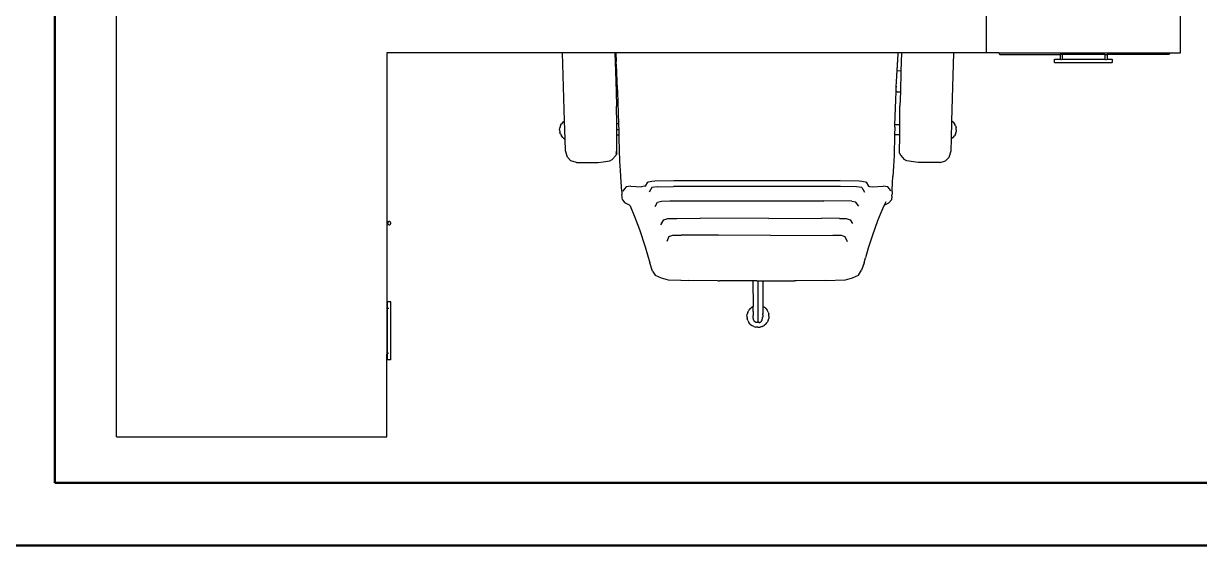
# Model space of a CAD drawing. Header units: millimetres. Extents: x -9564 to 100156, y -26854 to 24346.
# Drawn here: x 63207 to 65086, y -3952 to -3119 of the extents above; entities that cross this region are included whole.
import ezdxf

# ---------------------------------------------------------------- set-up
doc = ezdxf.new("R2010")
doc.units = ezdxf.units.MM
doc.header["$LTSCALE"] = 100
doc.layers.add('Muebles', color=112, linetype='Continuous')
doc.layers.add('Paredes', color=7, linetype='Continuous', lineweight=50)

msp = doc.modelspace()

# ---------------------------------------------------------------- linework, layer by layer
at = {"layer": 'Muebles'}
for p, q in [((63355.729, -3779.114), (63355.729, -2500.862)), ((64745.29, -3165.899), (64745.29, -2500.862)), ((65055.568, -3165.899), (65055.568, -2500.862)), ((64068.3, -3165.899), (63787.571, -3165.899)), ((63787.571, -3165.899), (63787.571, -3435.601)), ((64071.327, -3274.118), (64068.3, -3165.899)), ((64151.88, -3165.899), (64068.3, -3165.899)), ((64151.88, -3165.899), (64152.767, -3194.891)), ((64153.236, -3165.899), (64151.88, -3165.899)), ((64153.236, -3165.899), (64153.914, -3179.373)), ((64603.08, -3165.899), (64153.236, -3165.899)), ((64602.269, -3202.259), (64604.103, -3167.576)), ((64602.727, -3194.449), (64604.103, -3167.576)), ((64604.192, -3165.899), (64603.08, -3165.899)), ((64604.103, -3167.576), (64604.192, -3165.899)), ((64609.74, -3165.899), (64604.192, -3165.899)), ((64609.74, -3165.899), (64608.854, -3194.891)), ((64693.321, -3165.899), (64609.74, -3165.899)), ((64690.272, -3274.905), (64693.321, -3165.899)), ((64745.29, -3165.899), (64693.321, -3165.899)), ((64765.342, -3165.899), (64745.29, -3165.899)), ((64765.342, -3165.899), (64765.431, -3166.57)), ((64765.342, -3165.899), (65038.234, -3165.899)), ((64765.431, -3166.57), (64765.692, -3167.194)), ((64765.692, -3167.194), (64766.107, -3167.731)), ((64766.107, -3167.731), (64766.648, -3168.143)), ((64766.648, -3168.143), (64767.278, -3168.402)), ((64767.278, -3168.402), (64767.954, -3168.49)), ((64767.954, -3168.49), (64862.959, -3168.49)), ((64862.959, -3168.402), (64862.959, -3168.49)), ((64862.959, -3168.49), (64862.959, -3175.952)), ((64866.413, -3168.49), (64862.959, -3168.49)), ((64866.413, -3168.402), (64866.413, -3168.49)), ((64934.582, -3168.49), (64866.413, -3168.49)), ((64866.413, -3168.49), (64866.413, -3175.952)), ((64934.582, -3168.402), (64934.582, -3168.49)), ((64934.582, -3168.49), (64934.582, -3175.952)), ((64934.582, -3168.49), (64938.037, -3168.49)), ((64938.037, -3168.402), (64938.037, -3168.49)), ((65035.642, -3168.49), (64938.037, -3168.49)), ((64938.037, -3168.49), (64938.037, -3175.952)), ((65036.313, -3168.402), (65035.642, -3168.49)), ((65036.938, -3168.143), (65036.313, -3168.402)), ((65037.475, -3167.731), (65036.938, -3168.143)), ((65037.886, -3167.194), (65037.475, -3167.731)), ((65038.145, -3166.57), (65037.886, -3167.194)), ((65038.234, -3165.899), (65038.145, -3166.57)), ((65038.234, -3165.899), (65055.568, -3165.899)), ((64154.74, -3194.74), (64153.914, -3179.373)), ((64854.007, -3175.952), (64862.959, -3175.952)), ((64854.007, -3181.134), (64854.007, -3175.952)), ((64854.007, -3181.134), (64946.421, -3181.134)), ((64862.959, -3175.952), (64862.959, -3176.299)), ((64865.348, -3176.877), (64864.024, -3176.877)), ((64866.182, -3175.952), (64866.413, -3175.952)), ((64866.413, -3175.952), (64866.413, -3176.299)), ((64866.413, -3175.952), (64934.582, -3175.952)), ((64934.582, -3175.952), (64934.582, -3176.299)), ((64934.582, -3175.952), (64934.641, -3175.952)), ((64936.971, -3176.877), (64935.648, -3176.877)), ((64937.978, -3175.952), (64938.037, -3175.952)), ((64938.037, -3175.952), (64946.421, -3175.952)), ((64938.037, -3175.952), (64938.037, -3176.299)), ((64946.421, -3175.952), (64946.421, -3181.134)), ((64152.767, -3194.891), (64154.74, -3194.74)), ((64152.767, -3194.891), (64153.775, -3227.848)), ((64155.69, -3213.292), (64154.74, -3194.74)), ((64601.393, -3220.222), (64602.727, -3194.449)), ((64603.373, -3194.47), (64602.727, -3194.449)), ((64608.854, -3194.891), (64603.373, -3194.47)), ((64608.854, -3194.891), (64607.845, -3227.848)), ((64156.259, -3227.794), (64153.775, -3227.848)), ((64153.775, -3227.848), (64154.473, -3250.658)), ((64156.259, -3227.794), (64155.69, -3213.292)), ((64158.261, -3278.885), (64156.259, -3227.794)), ((64599.195, -3280.481), (64601.047, -3227.669)), ((64601.047, -3227.669), (64601.092, -3226.379)), ((64602.498, -3227.733), (64601.047, -3227.669)), ((64601.092, -3226.379), (64601.393, -3220.222)), ((64601.978, -3220.146), (64601.393, -3220.222)), ((64602.498, -3227.733), (64607.845, -3227.848)), ((64607.845, -3227.848), (64607.148, -3250.658)), ((64154.675, -3278.949), (64154.473, -3250.658)), ((64606.935, -3280.529), (64607.148, -3250.658)), ((64063.467, -3288.741), (64063.807, -3285.317)), ((64064.803, -3282.023), (64063.807, -3285.317)), ((64064.803, -3282.023), (64066.428, -3278.99)), ((64068.608, -3276.328), (64066.428, -3278.99)), ((64068.608, -3276.328), (64071.27, -3274.148)), ((64071.327, -3274.118), (64071.27, -3274.148)), ((64072.157, -3303.809), (64071.327, -3274.118)), ((64158.261, -3278.885), (64154.675, -3278.949)), ((64154.744, -3288.656), (64154.675, -3278.949)), ((64158.323, -3280.491), (64158.261, -3278.885)), ((64158.422, -3288.595), (64158.323, -3280.491)), ((64599.066, -3284.159), (64598.746, -3296.92)), ((64599.066, -3284.159), (64599.195, -3280.481)), ((64606.935, -3280.529), (64599.195, -3280.481)), ((64606.818, -3296.871), (64606.935, -3280.529)), ((64689.482, -3303.141), (64690.272, -3274.905)), ((64691.959, -3276.287), (64690.272, -3274.905)), ((64691.959, -3276.287), (64694.139, -3278.949)), ((64695.764, -3281.982), (64694.139, -3278.949)), ((64695.764, -3281.982), (64696.76, -3285.275)), ((64697.1, -3288.699), (64696.76, -3285.275)), ((64063.467, -3288.741), (64063.807, -3292.165)), ((64064.803, -3295.458), (64063.807, -3292.165)), ((64064.803, -3295.458), (64066.428, -3298.491)), ((64068.608, -3301.153), (64066.428, -3298.491)), ((64068.608, -3301.153), (64071.27, -3303.333)), ((64072.157, -3303.809), (64071.27, -3303.333)), ((64072.668, -3322.087), (64072.157, -3303.809)), ((64158.422, -3288.595), (64154.744, -3288.656)), ((64154.802, -3296.877), (64154.744, -3288.656)), ((64154.802, -3296.877), (64158.523, -3296.9)), ((64155.01, -3325.992), (64154.802, -3296.877)), ((64158.523, -3296.9), (64158.422, -3288.595)), ((64158.593, -3302.685), (64158.523, -3296.9)), ((64159.947, -3338.758), (64158.593, -3302.685)), ((64598.746, -3296.92), (64597.929, -3329.503)), ((64606.818, -3296.871), (64598.746, -3296.92)), ((64606.61, -3325.992), (64606.818, -3296.871)), ((64688.952, -3322.087), (64689.482, -3303.141)), ((64691.959, -3301.112), (64689.482, -3303.141)), ((64691.959, -3301.112), (64694.139, -3298.45)), ((64695.764, -3295.417), (64694.139, -3298.45)), ((64695.764, -3295.417), (64696.76, -3292.123)), ((64697.1, -3288.699), (64696.76, -3292.123)), ((64076.062, -3332.166), (64072.668, -3322.087)), ((64153.684, -3326.489), (64154.871, -3320.911)), ((64685.559, -3332.166), (64688.952, -3322.087)), ((64076.062, -3332.166), (64081.482, -3337.928)), ((64090.232, -3341.073), (64081.482, -3337.928)), ((64090.232, -3341.073), (64125.15, -3341.012)), ((64125.15, -3341.012), (64132.974, -3339.787)), ((64132.974, -3339.787), (64143.543, -3338.065)), ((64143.543, -3338.065), (64147.505, -3335.915)), ((64153.128, -3329.607), (64147.505, -3335.915)), ((64155.01, -3325.992), (64153.128, -3329.607)), ((64160.866, -3353.564), (64159.947, -3338.758)), ((64597.929, -3329.503), (64596.862, -3346.835)), ((64606.61, -3325.992), (64608.493, -3329.607)), ((64608.493, -3329.607), (64614.115, -3335.915)), ((64618.077, -3338.065), (64614.115, -3335.915)), ((64628.646, -3339.787), (64618.077, -3338.065)), ((64636.471, -3341.012), (64628.646, -3339.787)), ((64671.389, -3341.073), (64636.471, -3341.012)), ((64671.389, -3341.073), (64680.139, -3337.928)), ((64685.559, -3332.166), (64680.139, -3337.928)), ((64161.822, -3372.454), (64160.866, -3353.564)), ((64596.862, -3346.835), (64595.898, -3363.087)), ((64162.632, -3386.504), (64161.822, -3372.454)), ((64169.587, -3379.679), (64167.139, -3382.975)), ((64177.033, -3378.59), (64169.587, -3379.679)), ((64177.033, -3378.59), (64177.055, -3378.591)), ((64177.055, -3378.591), (64194.565, -3379.626)), ((64199.175, -3378.887), (64194.565, -3379.626)), ((64200.57, -3378.664), (64199.175, -3378.887)), ((64200.57, -3378.664), (64204.284, -3372.188)), ((64204.284, -3372.188), (64204.325, -3372.117)), ((64204.325, -3372.117), (64205.595, -3371.872)), ((64205.595, -3371.872), (64210.958, -3370.841)), ((64210.856, -3381.011), (64206.779, -3388.249)), ((64219.805, -3379.612), (64210.856, -3381.011)), ((64210.958, -3370.841), (64215.587, -3369.951)), ((64215.587, -3369.951), (64245.837, -3369.847)), ((64219.805, -3379.612), (64245.399, -3379.12)), ((64512.011, -3379.12), (64245.399, -3379.12)), ((64245.837, -3369.847), (64511.574, -3369.847)), ((64511.574, -3369.847), (64541.824, -3369.951)), ((64537.606, -3379.612), (64512.011, -3379.12)), ((64546.554, -3381.011), (64537.606, -3379.612)), ((64541.824, -3369.951), (64546.452, -3370.841)), ((64546.452, -3370.841), (64551.821, -3371.874)), ((64546.554, -3381.011), (64550.631, -3388.248)), ((64551.821, -3371.874), (64553.086, -3372.117)), ((64553.086, -3372.117), (64553.127, -3372.188)), ((64553.127, -3372.188), (64556.84, -3378.664)), ((64556.84, -3378.664), (64558.441, -3378.92)), ((64558.441, -3378.92), (64562.845, -3379.626)), ((64562.845, -3379.626), (64580.377, -3378.59)), ((64587.823, -3379.679), (64580.377, -3378.59)), ((64590.274, -3382.976), (64587.823, -3379.679)), ((64594.995, -3383.925), (64595.898, -3363.087)), ((64162.632, -3386.504), (64162.928, -3392.041)), ((64163.93, -3400.212), (64162.928, -3392.041)), ((64163.93, -3400.212), (64167.944, -3405.374)), ((64167.081, -3383.054), (64164.569, -3386.785)), ((64167.139, -3382.975), (64166.9, -3383.022)), ((64167.139, -3382.975), (64167.081, -3383.054)), ((64593.48, -3400.213), (64589.466, -3405.374)), ((64590.329, -3383.051), (64590.274, -3382.976)), ((64592.841, -3386.785), (64590.329, -3383.051)), ((64594.225, -3394.732), (64593.48, -3400.213)), ((64594.225, -3394.732), (64594.395, -3392.341)), ((64594.607, -3391.445), (64594.395, -3392.341)), ((64594.766, -3387.137), (64594.607, -3391.445)), ((64594.766, -3387.137), (64594.995, -3383.925)), ((64175.356, -3408.82), (64167.944, -3405.374)), ((64176.047, -3410.222), (64175.356, -3408.82)), ((64176.047, -3410.222), (64183.345, -3427.135)), ((64215.943, -3411.311), (64219.945, -3404.431)), ((64219.945, -3404.431), (64226.123, -3402.453)), ((64226.123, -3402.453), (64239.699, -3402.053)), ((64239.699, -3402.053), (64485.533, -3402.036)), ((64530.431, -3402.599), (64485.533, -3402.036)), ((64530.431, -3402.599), (64536.374, -3403.73)), ((64541.332, -3410.845), (64536.374, -3403.73)), ((64581.364, -3410.222), (64576.533, -3421.136)), ((64582.055, -3408.819), (64581.364, -3410.222)), ((64584.53, -3403.798), (64582.055, -3408.819)), ((64582.055, -3408.819), (64589.466, -3405.374)), ((63787.571, -3435.601), (63789.678, -3435.601)), ((63787.571, -3435.601), (63787.571, -3439.056)), ((63788.842, -3437.038), (63788.754, -3437.709)), ((63788.754, -3437.709), (63788.842, -3438.379)), ((63789.101, -3436.413), (63788.842, -3437.038)), ((63789.512, -3435.876), (63789.101, -3436.413)), ((63789.678, -3435.749), (63789.512, -3435.876)), ((63790.049, -3435.465), (63789.678, -3435.749)), ((63789.678, -3435.601), (63789.678, -3435.749)), ((63790.674, -3435.206), (63790.049, -3435.465)), ((63791.345, -3435.118), (63790.674, -3435.206)), ((63792.015, -3435.206), (63791.345, -3435.118)), ((63792.64, -3435.465), (63792.015, -3435.206)), ((63793.177, -3435.876), (63792.64, -3435.465)), ((63793.588, -3436.413), (63793.177, -3435.876)), ((63793.847, -3437.038), (63793.588, -3436.413)), ((63793.936, -3437.709), (63793.847, -3437.038)), ((63793.847, -3438.379), (63793.936, -3437.709)), ((64183.345, -3427.135), (64190.97, -3448.065)), ((64226.194, -3438.522), (64229.821, -3432.673)), ((64229.821, -3432.673), (64236.116, -3430.414)), ((64236.116, -3430.414), (64250.519, -3430.036)), ((64250.519, -3430.036), (64288.007, -3429.946)), ((64397.863, -3430.048), (64288.007, -3429.946)), ((64397.863, -3430.048), (64481.754, -3429.903)), ((64510.358, -3430.042), (64481.754, -3429.903)), ((64510.358, -3430.042), (64521.295, -3430.414)), ((64521.295, -3430.414), (64527.589, -3432.673)), ((64527.589, -3432.673), (64531.216, -3438.523)), ((64571.518, -3433.753), (64562.982, -3458.239)), ((64576.533, -3421.136), (64571.518, -3433.753)), ((63787.571, -3439.056), (63789.14, -3439.056)), ((63787.571, -3439.056), (63787.571, -3571.91)), ((63788.842, -3438.379), (63789.101, -3439.004)), ((63789.101, -3439.004), (63789.14, -3439.056)), ((63789.14, -3439.056), (63789.512, -3439.541)), ((63789.512, -3439.541), (63790.049, -3439.953)), ((63790.049, -3439.953), (63790.674, -3440.211)), ((63790.674, -3440.211), (63791.345, -3440.3)), ((63791.345, -3440.3), (63792.015, -3440.211)), ((63792.015, -3440.211), (63792.64, -3439.953)), ((63792.64, -3439.953), (63793.177, -3439.541)), ((63793.177, -3439.541), (63793.588, -3439.004)), ((63793.588, -3439.004), (63793.847, -3438.379)), ((64190.97, -3448.065), (64200.121, -3475.677)), ((64226.194, -3438.522), (64224.765, -3440.451)), ((64244.105, -3456.927), (64257.654, -3456.646)), ((64317.19, -3457.08), (64257.654, -3456.646)), ((64401.139, -3457.176), (64499.757, -3456.646)), ((64499.757, -3456.646), (64513.306, -3456.927)), ((64238.055, -3459.244), (64234.693, -3466.842)), ((64238.055, -3459.244), (64244.105, -3456.927)), ((64401.139, -3457.176), (64317.19, -3457.08)), ((64513.306, -3456.927), (64519.356, -3459.245)), ((64519.356, -3459.245), (64522.717, -3466.842)), ((64562.982, -3458.239), (64556.678, -3477.573)), ((64200.121, -3475.677), (64207.563, -3500.855)), ((64549.847, -3500.855), (64552.128, -3493.122)), ((64556.678, -3477.573), (64552.128, -3493.122)), ((64211.932, -3514.524), (64207.563, -3500.855)), ((64549.847, -3500.855), (64546.018, -3513.05)), ((64211.932, -3514.524), (64216.294, -3520.524)), ((64216.294, -3520.524), (64225.888, -3524.907)), ((64225.888, -3524.907), (64237.111, -3528.16)), ((64237.111, -3528.16), (64256.938, -3528.817)), ((64256.938, -3528.817), (64257.566, -3528.829)), ((64257.566, -3528.829), (64269.642, -3529.225)), ((64316.364, -3530.01), (64269.642, -3529.225)), ((64316.364, -3530.01), (64317.012, -3530.023)), ((64317.012, -3530.023), (64318.824, -3530.051)), ((64372.202, -3529.754), (64318.824, -3530.051)), ((64378.705, -3529.717), (64372.202, -3529.754)), ((64372.202, -3529.754), (64372.457, -3570.864)), ((64378.705, -3529.717), (64380.284, -3529.726)), ((64380.284, -3529.726), (64388.365, -3529.771)), ((64380.284, -3529.726), (64380.284, -3596.549)), ((64388.365, -3529.771), (64388.111, -3570.863)), ((64388.365, -3529.771), (64438.586, -3530.051)), ((64440.401, -3530.023), (64438.586, -3530.051)), ((64441.144, -3530.008), (64440.401, -3530.023)), ((64487.768, -3529.225), (64441.144, -3530.008)), ((64487.768, -3529.225), (64520.299, -3528.16)), ((64520.299, -3528.16), (64531.522, -3524.907)), ((64531.522, -3524.907), (64541.115, -3520.524)), ((64541.115, -3520.524), (64546.018, -3513.05)), ((63788.754, -3571.91), (63788.754, -3563.526)), ((63793.936, -3563.526), (63788.754, -3563.526)), ((63793.936, -3655.94), (63793.936, -3563.526)), ((63787.571, -3571.91), (63788.754, -3571.91)), ((63787.571, -3571.91), (63787.571, -3575.365)), ((63787.571, -3575.365), (63788.754, -3575.365)), ((63787.571, -3575.365), (63787.571, -3643.534)), ((63788.754, -3571.969), (63788.754, -3571.91)), ((63788.754, -3571.91), (63789.101, -3571.91)), ((63788.754, -3575.365), (63788.754, -3575.306)), ((63788.754, -3575.365), (63789.101, -3575.365)), ((63788.754, -3643.534), (63788.754, -3575.365)), ((63789.678, -3572.976), (63789.678, -3574.3)), ((64362.73, -3586.487), (64363.07, -3583.063)), ((64362.73, -3586.487), (64363.07, -3589.911)), ((64364.066, -3579.769), (64363.07, -3583.063)), ((64364.066, -3579.769), (64365.691, -3576.736)), ((64367.871, -3574.074), (64365.691, -3576.736)), ((64367.871, -3574.074), (64370.533, -3571.894)), ((64372.457, -3570.864), (64370.533, -3571.894)), ((64372.506, -3578.913), (64372.457, -3570.864)), ((64372.506, -3578.913), (64372.546, -3584.039)), ((64372.546, -3584.039), (64372.556, -3584.981)), ((64388.022, -3584.039), (64388.012, -3584.981)), ((64388.022, -3584.039), (64388.034, -3582.595)), ((64388.111, -3570.863), (64388.034, -3582.595)), ((64388.111, -3570.863), (64390.034, -3571.894)), ((64392.696, -3574.074), (64390.034, -3571.894)), ((64392.696, -3574.074), (64394.876, -3576.736)), ((64396.501, -3579.769), (64394.876, -3576.736)), ((64396.501, -3579.769), (64397.497, -3583.063)), ((64397.837, -3586.487), (64397.497, -3583.063)), ((64397.837, -3586.487), (64397.497, -3589.911)), ((64364.066, -3593.204), (64363.07, -3589.911)), ((64364.066, -3593.204), (64365.691, -3596.237)), ((64367.871, -3598.899), (64365.691, -3596.237)), ((64367.871, -3598.899), (64370.533, -3601.079)), ((64373.566, -3602.704), (64370.533, -3601.079)), ((64373.566, -3602.704), (64376.86, -3603.7)), ((64380.284, -3604.041), (64376.86, -3603.7)), ((64380.284, -3604.041), (64383.708, -3603.7)), ((64387.001, -3602.704), (64383.708, -3603.7)), ((64387.001, -3602.704), (64390.034, -3601.079)), ((64392.696, -3598.899), (64390.034, -3601.079)), ((64392.696, -3598.899), (64394.876, -3596.237)), ((64396.501, -3593.204), (64394.876, -3596.237)), ((64396.501, -3593.204), (64397.497, -3589.911)), ((63787.571, -3643.534), (63788.754, -3643.534)), ((63787.571, -3643.534), (63787.571, -3646.988)), ((63788.754, -3643.765), (63788.754, -3643.534)), ((63788.754, -3643.534), (63789.101, -3643.534)), ((63787.571, -3646.988), (63788.754, -3646.988)), ((63787.571, -3779.114), (63787.571, -3646.988)), ((63788.754, -3655.94), (63788.754, -3646.988)), ((63788.754, -3646.988), (63789.101, -3646.988)), ((63793.936, -3655.94), (63788.754, -3655.94)), ((63789.678, -3644.599), (63789.678, -3645.923)), ((63355.729, -3779.114), (63787.571, -3779.114))]:
    msp.add_line(p, q, dxfattribs=at)
for points in [[(64382.21, -3596.549), (64381.531, -3596.549), (64380.933, -3596.548), (64380.407, -3596.545), (64379.943, -3596.539), (64379.531, -3596.529), (64379.163, -3596.514), (64378.829, -3596.494), (64378.52, -3596.467), (64378.227, -3596.432), (64377.948, -3596.388), (64377.68, -3596.334), (64377.422, -3596.27), (64377.171, -3596.195), (64376.927, -3596.106), (64376.686, -3596.004), (64376.448, -3595.888), (64376.211, -3595.756), (64375.975, -3595.607), (64375.741, -3595.44), (64375.51, -3595.252), (64375.283, -3595.044), (64375.06, -3594.813), (64374.843, -3594.558), (64374.632, -3594.277), (64374.428, -3593.97), (64374.233, -3593.642), (64374.048, -3593.298), (64373.875, -3592.944), (64373.715, -3592.585), (64373.57, -3592.226), (64373.442, -3591.874), (64373.331, -3591.534), (64373.24, -3591.211), (64373.166, -3590.904), (64373.106, -3590.614), (64373.06, -3590.341), (64373.024, -3590.085), (64372.996, -3589.844), (64372.973, -3589.62), (64372.955, -3589.411), (64372.938, -3589.217), (64372.922, -3589.039), (64372.907, -3588.877), (64372.894, -3588.73), (64372.882, -3588.6), (64372.871, -3588.486), (64372.86, -3588.389), (64372.852, -3588.309), (64372.844, -3588.245), (64372.837, -3588.196), (64372.831, -3588.159), (64372.826, -3588.133), (64372.822, -3588.115), (64372.819, -3588.104), (64372.817, -3588.096), (64372.816, -3588.09), (64372.815, -3588.084), (64372.816, -3588.077), (64372.816, -3588.07), (64372.817, -3588.062), (64372.819, -3588.053), (64372.82, -3588.043), (64372.821, -3588.032), (64372.822, -3588.019), (64372.822, -3588.005), (64372.822, -3587.989), (64372.822, -3587.972), (64372.821, -3587.954), (64372.82, -3587.934), (64372.818, -3587.913), (64372.816, -3587.89), (64372.814, -3587.866), (64372.811, -3587.841), (64372.808, -3587.815), (64372.804, -3587.788), (64372.801, -3587.761), (64372.797, -3587.734), (64372.793, -3587.708), (64372.788, -3587.682), (64372.784, -3587.657), (64372.78, -3587.634), (64372.776, -3587.612), (64372.771, -3587.59), (64372.767, -3587.568), (64372.763, -3587.545), (64372.758, -3587.521), (64372.754, -3587.494), (64372.75, -3587.465), (64372.745, -3587.432), (64372.741, -3587.397), (64372.737, -3587.361), (64372.732, -3587.324), (64372.728, -3587.288), (64372.724, -3587.254), (64372.72, -3587.222), (64372.717, -3587.194), (64372.713, -3587.17), (64372.709, -3587.15), (64372.706, -3587.133), (64372.702, -3587.117), (64372.699, -3587.103), (64372.695, -3587.088), (64372.692, -3587.072), (64372.688, -3587.055), (64372.684, -3587.034), (64372.68, -3587.011), (64372.676, -3586.984), (64372.671, -3586.954), (64372.667, -3586.921), (64372.662, -3586.884), (64372.657, -3586.843), (64372.651, -3586.798), (64372.646, -3586.749), (64372.64, -3586.696), (64372.634, -3586.638), (64372.628, -3586.574), (64372.622, -3586.505), (64372.616, -3586.429), (64372.61, -3586.346), (64372.603, -3586.255), (64372.597, -3586.156), (64372.591, -3586.046), (64372.585, -3585.922), (64372.579, -3585.781), (64372.573, -3585.619), (64372.568, -3585.434), (64372.562, -3585.222), (64372.556, -3584.981)], [(64382.21, -3596.549), (64382.883, -3596.352), (64383.475, -3596.132), (64383.992, -3595.891), (64384.445, -3595.63), (64384.841, -3595.349), (64385.19, -3595.05), (64385.499, -3594.734), (64385.778, -3594.401), (64386.034, -3594.053), (64386.268, -3593.695), (64386.481, -3593.329), (64386.673, -3592.959), (64386.844, -3592.591), (64386.995, -3592.228), (64387.125, -3591.875), (64387.236, -3591.534), (64387.327, -3591.211), (64387.401, -3590.906), (64387.46, -3590.622), (64387.506, -3590.36), (64387.541, -3590.121), (64387.566, -3589.908), (64387.585, -3589.72), (64387.6, -3589.561), (64387.612, -3589.43), (64387.621, -3589.324), (64387.629, -3589.238), (64387.636, -3589.168), (64387.642, -3589.108), (64387.647, -3589.055), (64387.652, -3589.003), (64387.657, -3588.949), (64387.662, -3588.888), (64387.668, -3588.821), (64387.674, -3588.75), (64387.68, -3588.676), (64387.686, -3588.602), (64387.693, -3588.529), (64387.698, -3588.459), (64387.704, -3588.394), (64387.709, -3588.334), (64387.714, -3588.281), (64387.718, -3588.233), (64387.722, -3588.191), (64387.726, -3588.155), (64387.729, -3588.123), (64387.733, -3588.097), (64387.736, -3588.075)], [(64388.012, -3584.981), (64387.996, -3585.667), (64387.965, -3586.34), (64387.913, -3586.841), (64387.878, -3587.086), (64387.852, -3587.144), (64387.818, -3587.501), (64387.761, -3587.801), (64387.749, -3587.881), (64387.739, -3588.048), (64387.76, -3588.095), (64387.727, -3588.128)]]:
    msp.add_lwpolyline(points, dxfattribs=at)
at = {"layer": 'Paredes'}
for p, q in [((63257.067, -3852.442), (63257.067, -952.445)), ((63257.067, -3852.442), (68240.245, -3852.442)), ((63457.067, -3952.442), (59568.254, -3952.442)), ((72058.876, -3952.442), (62157.067, -3952.442)), ((63157.067, -3952.442), (63257.067, -3952.442)), ((63157.067, -3952.442), (63257.067, -3952.442)), ((63257.067, -3952.442), (68340.245, -3952.442)), ((63257.067, -3952.442), (63457.067, -3952.442)), ((63257.067, -3952.442), (63457.067, -3952.442))]:
    msp.add_line(p, q, dxfattribs=at)

doc.saveas('drawing.dxf')
